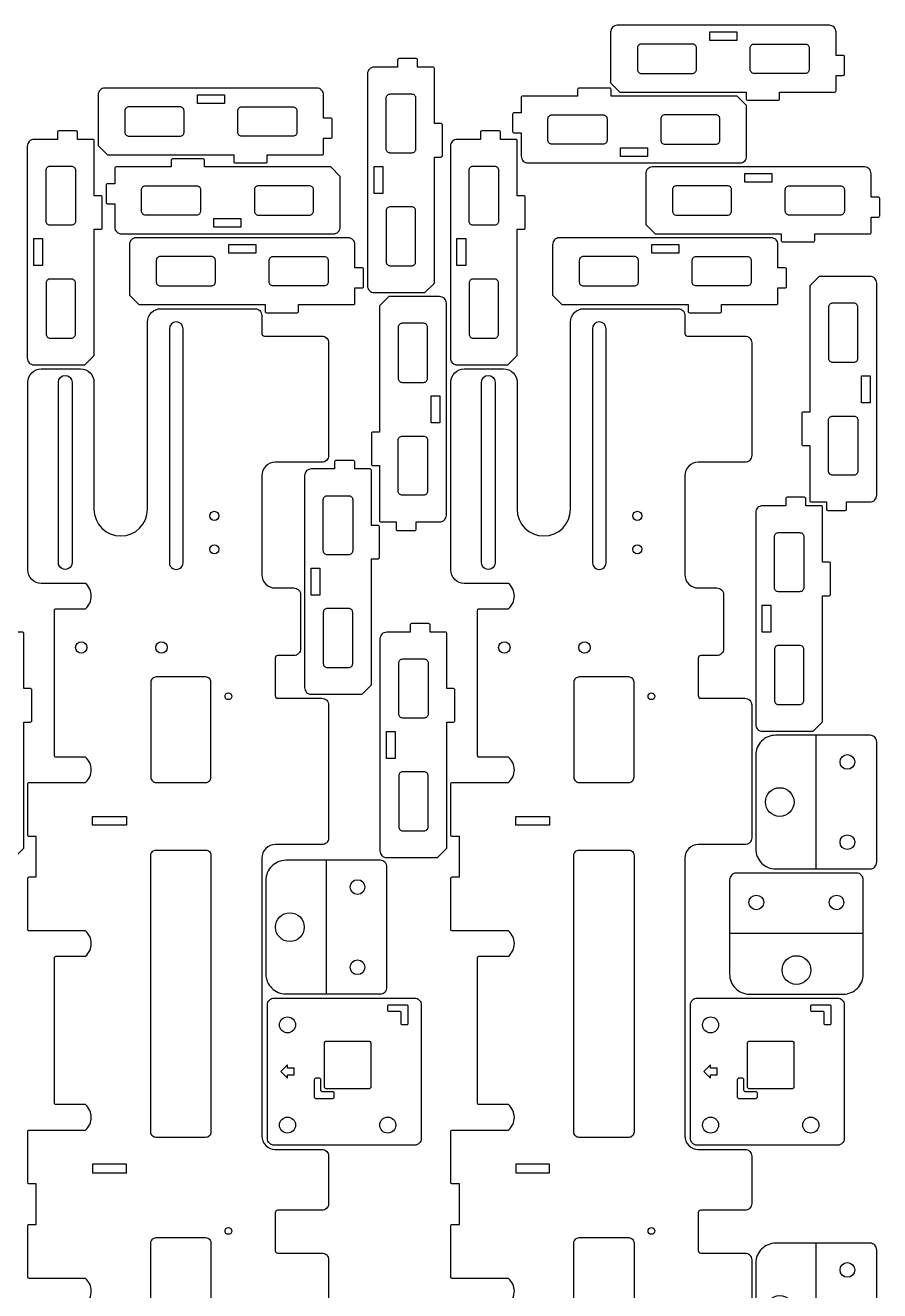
# Model space of a CAD drawing. Extents: x 6452 to 7646, y 12329 to 15313.
# Drawn here: x 7006 to 7645, y 14367 to 15313 of the extents above; entities that cross this region are included whole.
import ezdxf

# ---------------------------------------------------------------- set-up
doc = ezdxf.new("R2010")
doc.units = 0

# ---------------------------------------------------------------- blocks, each defined once
blk = doc.blocks.new('Part851316194', base_point=(-1409.5, -30))
at = {"layer": '1'}
blk.add_lwpolyline([(-744.5, 151.88, 0.460628), (-725.5, 151.88), (-725.5, 194, -0.414214), (-724.5, 195), (-686.15, 195, -0.414214), (-685.15, 194), (-685.15, 188.65), (-654.85, 188.65), (-654.85, 194, -0.414214), (-653.85, 195), (-615.5, 195, -0.414214), (-614.5, 194), (-614.5, 151.88, 0.460628), (-595.5, 151.88), (-595.5, 174, -0.414214), (-594.5, 175), (-485.5, 175, -0.414214), (-484.5, 174), (-484.5, 151.88, 0.460628), (-465.5, 151.88), (-465.5, 194, -0.414214), (-464.5, 195), (-426.15, 195, -0.414214), (-425.15, 194), (-425.15, 188.65), (-394.85, 188.65), (-394.85, 194, -0.414214), (-393.85, 195), (-355.5, 195, -0.414214), (-354.5, 194), (-354.5, 151.88, 0.460628), (-335.5, 151.88), (-335.5, 174, -0.414214), (-334.5, 175), (-225.5, 175, -0.414214), (-224.5, 174), (-224.5, 151.88, 0.460628), (-205.5, 151.88), (-205.5, 185, -0.414214), (-195.5, 195), (-55, 195, -0.414214), (-45, 185), (-45, 155.5, -0.414214), (-55, 145.5), (-150, 145.5, 1), (-150, 105.5), (-10, 105.5, -0.414214), (0, 95.5), (0, 25, -0.414214), (-5, 20), (-18.5, 20, 0.414214), (-20.5, 18), (-20.5, -25, -0.414214), (-25.5, -30), (-109.92, -30, -0.414214), (-114.92, -25), (-114.92, 10, 0.414214), (-124.92, 20), (-198.96, 20, 0.414214), (-208.96, 10), (-208.96, -4, -0.414214), (-213.96, -9), (-254.5, -9, -0.414214), (-259.5, -4), (-259.5, 8, 0.414214), (-261.5, 10), (-289.5, 10, 0.414214), (-291.5, 8), (-291.5, -25, -0.414214), (-296.5, -30), (-395.96, -30, -0.414214), (-400.96, -25), (-400.96, 10, 0.414214), (-410.96, 20), (-618.96, 20, 0.414214), (-628.96, 10), (-628.96, -25, -0.414214), (-633.96, -30), (-669.5, -30, -0.414214), (-674.5, -25), (-674.5, 8, 0.414214), (-676.5, 10), (-704.5, 10, 0.414214), (-706.5, 8), (-706.5, -25, -0.414214), (-711.5, -30), (-775.96, -30, -0.414214)], format="xyb", dxfattribs=at)
for points in [[(-55, 172.1, -1), (-55, 161.9), (-190, 161.9, -1), (-190, 172.1)], [(-695, 99), (-695, 62, -0.414214), (-699, 58), (-821, 58, -0.414214), (-825, 62), (-825, 99, -0.414214), (-821, 103), (-699, 103, -0.414214)], [(-405, 99), (-405, 62, -0.414214), (-409, 58), (-616, 58, -0.414214), (-620, 62), (-620, 99, -0.414214), (-616, 103), (-409, 103, -0.414214)], [(-275.5, 99, 0.414214), (-279.5, 103), (-350.5, 103, 0.414214), (-354.5, 99), (-354.5, 62, 0.414214), (-350.5, 58), (-279.5, 58, 0.414214), (-275.5, 62)], [(-15, 89.1), (-190, 89.1, 1), (-190, 78.9), (-15, 78.9, 1)]]:
    blk.add_lwpolyline(points, format="xyb", close=True, dxfattribs=at)
for points in [[(-640, 146.5), (-646.45, 146.5), (-646.45, 121.3), (-640, 121.3)], [(-380, 146.5), (-380, 121.3), (-386.45, 121.3), (-386.45, 146.5)]]:
    blk.add_lwpolyline(points, close=True, dxfattribs=at)
for centre, radius in [((-253.5, 155), 4.25), ((-253.5, 95), 4.25), ((-180, 55.5), 3.4), ((-155, 55.5), 3.4), ((-690, 45), 2.5), ((-290, 45), 2.5)]:
    blk.add_circle(centre, radius, dxfattribs=at)
blk = doc.blocks.new('Part2146635628', base_point=(-1409.5, -30))
at = {"layer": '1'}
blk.add_lwpolyline([(-744.5, 151.88, 0.460628), (-725.5, 151.88), (-725.5, 194, -0.414214), (-724.5, 195), (-686.15, 195, -0.414214), (-685.15, 194), (-685.15, 188.65), (-654.85, 188.65), (-654.85, 194, -0.414214), (-653.85, 195), (-615.5, 195, -0.414214), (-614.5, 194), (-614.5, 151.88, 0.460628), (-595.5, 151.88), (-595.5, 174, -0.414214), (-594.5, 175), (-485.5, 175, -0.414214), (-484.5, 174), (-484.5, 151.88, 0.460628), (-465.5, 151.88), (-465.5, 194, -0.414214), (-464.5, 195), (-426.15, 195, -0.414214), (-425.15, 194), (-425.15, 188.65), (-394.85, 188.65), (-394.85, 194, -0.414214), (-393.85, 195), (-355.5, 195, -0.414214), (-354.5, 194), (-354.5, 151.88, 0.460628), (-335.5, 151.88), (-335.5, 174, -0.414214), (-334.5, 175), (-225.5, 175, -0.414214), (-224.5, 174), (-224.5, 151.88, 0.460628), (-205.5, 151.88), (-205.5, 185, -0.414214), (-195.5, 195), (-55, 195, -0.414214), (-45, 185), (-45, 155.5, -0.414214), (-55, 145.5), (-150, 145.5, 1), (-150, 105.5), (-10, 105.5, -0.414214), (0, 95.5), (0, 25, -0.414214), (-5, 20), (-18.5, 20, 0.414214), (-20.5, 18), (-20.5, -25, -0.414214), (-25.5, -30), (-109.92, -30, -0.414214), (-114.92, -25), (-114.92, 10, 0.414214), (-124.92, 20), (-198.96, 20, 0.414214), (-208.96, 10), (-208.96, -4, -0.414214), (-213.96, -9), (-254.5, -9, -0.414214), (-259.5, -4), (-259.5, 8, 0.414214), (-261.5, 10), (-289.5, 10, 0.414214), (-291.5, 8), (-291.5, -25, -0.414214), (-296.5, -30), (-395.96, -30, -0.414214), (-400.96, -25), (-400.96, 10, 0.414214), (-410.96, 20), (-618.96, 20, 0.414214), (-628.96, 10), (-628.96, -25, -0.414214), (-633.96, -30), (-669.5, -30, -0.414214), (-674.5, -25), (-674.5, 8, 0.414214), (-676.5, 10), (-704.5, 10, 0.414214), (-706.5, 8), (-706.5, -25, -0.414214), (-711.5, -30), (-775.96, -30, -0.414214)], format="xyb", dxfattribs=at)
for points in [[(-55, 172.1, -1), (-55, 161.9), (-190, 161.9, -1), (-190, 172.1)], [(-695, 99), (-695, 62, -0.414214), (-699, 58), (-821, 58, -0.414214), (-825, 62), (-825, 99, -0.414214), (-821, 103), (-699, 103, -0.414214)], [(-405, 99), (-405, 62, -0.414214), (-409, 58), (-616, 58, -0.414214), (-620, 62), (-620, 99, -0.414214), (-616, 103), (-409, 103, -0.414214)], [(-275.5, 99, 0.414214), (-279.5, 103), (-350.5, 103, 0.414214), (-354.5, 99), (-354.5, 62, 0.414214), (-350.5, 58), (-279.5, 58, 0.414214), (-275.5, 62)], [(-15, 89.1), (-190, 89.1, 1), (-190, 78.9), (-15, 78.9, 1)]]:
    blk.add_lwpolyline(points, format="xyb", close=True, dxfattribs=at)
for points in [[(-640, 146.5), (-646.45, 146.5), (-646.45, 121.3), (-640, 121.3)], [(-380, 146.5), (-380, 121.3), (-386.45, 121.3), (-386.45, 146.5)]]:
    blk.add_lwpolyline(points, close=True, dxfattribs=at)
for centre, radius in [((-253.5, 155), 4.25), ((-253.5, 95), 4.25), ((-180, 55.5), 3.4), ((-155, 55.5), 3.4), ((-690, 45), 2.5), ((-290, 45), 2.5)]:
    blk.add_circle(centre, radius, dxfattribs=at)
blk = doc.blocks.new('Part1010229575', base_point=(-39.78, -50))
at = {"layer": '1'}
blk.add_lwpolyline([(50.8, 45, 0.414214), (45.8, 50), (-24.78, 50, 0.414214), (-39.78, 35), (-39.78, -35, 0.414214), (-24.78, -50), (45.8, -50, 0.414214), (50.8, -45)], format="xyb", close=True, dxfattribs=at)
for centre, radius in [((28.8, 30), 5.5), ((-21.78, 0), 10.75), ((28.8, -30), 5.5)]:
    blk.add_circle(centre, radius, dxfattribs=at)
at = {"layer": '2'}
blk.add_line((5.51, -50), (5.51, 50), dxfattribs=at)
blk = doc.blocks.new('Part1981531950', base_point=(-55, -55))
at = {"layer": '1'}
for points in [[(60, 50), (60, -50, -0.414214), (55, -55), (-50, -55, -0.414214), (-55, -50), (-55, 50, -0.414214), (-50, 55), (55, 55, -0.414214)], [(50, 49), (50, 36, -0.414214), (49, 35), (46, 35, -0.414214), (45, 36), (45, 44, 0.414214), (44, 45), (36, 45, -0.414214), (35, 46), (35, 49, -0.414214), (36, 50), (49, 50, -0.414214)], [(22.5, 21.5, 0.414214), (21.5, 22.5), (-11.5, 22.5, 0.414214), (-12.5, 21.5), (-12.5, -11.5, 0.414214), (-11.5, -12.5), (21.5, -12.5, 0.414214), (22.5, -11.5)], [(-5, -16, 0.414214), (-6, -15), (-14, -15, -0.414214), (-15, -14), (-15, -6, 0.414214), (-16, -5), (-19, -5, 0.414214), (-20, -6), (-20, -19, 0.414214), (-19, -20), (-6, -20, 0.414214), (-5, -19)]]:
    blk.add_lwpolyline(points, format="xyb", close=True, dxfattribs=at)
blk.add_lwpolyline([(-35, 2.5), (-40, 2.5), (-40, 5), (-45, 0), (-40, -5), (-40, -2.5), (-35, -2.5)], close=True, dxfattribs=at)
for centre in [(-40, 35), (-40, -40), (35, -40)]:
    blk.add_circle(centre, 6, dxfattribs=at)
blk = doc.blocks.new('Part1455120877', base_point=(-55, -55))
at = {"layer": '1'}
for points in [[(60, 50), (60, -50, -0.414214), (55, -55), (-50, -55, -0.414214), (-55, -50), (-55, 50, -0.414214), (-50, 55), (55, 55, -0.414214)], [(50, 49), (50, 36, -0.414214), (49, 35), (46, 35, -0.414214), (45, 36), (45, 44, 0.414214), (44, 45), (36, 45, -0.414214), (35, 46), (35, 49, -0.414214), (36, 50), (49, 50, -0.414214)], [(22.5, 21.5, 0.414214), (21.5, 22.5), (-11.5, 22.5, 0.414214), (-12.5, 21.5), (-12.5, -11.5, 0.414214), (-11.5, -12.5), (21.5, -12.5, 0.414214), (22.5, -11.5)], [(-5, -16, 0.414214), (-6, -15), (-14, -15, -0.414214), (-15, -14), (-15, -6, 0.414214), (-16, -5), (-19, -5, 0.414214), (-20, -6), (-20, -19, 0.414214), (-19, -20), (-6, -20, 0.414214), (-5, -19)]]:
    blk.add_lwpolyline(points, format="xyb", close=True, dxfattribs=at)
blk.add_lwpolyline([(-35, 2.5), (-40, 2.5), (-40, 5), (-45, 0), (-40, -5), (-40, -2.5), (-35, -2.5)], close=True, dxfattribs=at)
for centre in [(-40, 35), (-40, -40), (35, -40)]:
    blk.add_circle(centre, 6, dxfattribs=at)
blk = doc.blocks.new('Part1370180406', base_point=(-39.78, -50))
at = {"layer": '1'}
blk.add_lwpolyline([(50.8, 45, 0.414214), (45.8, 50), (-24.78, 50, 0.414214), (-39.78, 35), (-39.78, -35, 0.414214), (-24.78, -50), (45.8, -50, 0.414214), (50.8, -45)], format="xyb", close=True, dxfattribs=at)
for centre, radius in [((28.8, 30), 5.5), ((-21.78, 0), 10.75), ((28.8, -30), 5.5)]:
    blk.add_circle(centre, radius, dxfattribs=at)
at = {"layer": '2'}
blk.add_line((5.51, -50), (5.51, 50), dxfattribs=at)
blk = doc.blocks.new('Part1679100243', base_point=(-39.78, -50))
at = {"layer": '1'}
blk.add_lwpolyline([(50.8, 45, 0.414214), (45.8, 50), (-24.78, 50, 0.414214), (-39.78, 35), (-39.78, -35, 0.414214), (-24.78, -50), (45.8, -50, 0.414214), (50.8, -45)], format="xyb", close=True, dxfattribs=at)
for centre, radius in [((28.8, 30), 5.5), ((-21.78, 0), 10.75), ((28.8, -30), 5.5)]:
    blk.add_circle(centre, radius, dxfattribs=at)
at = {"layer": '2'}
blk.add_line((5.51, -50), (5.51, 50), dxfattribs=at)
blk = doc.blocks.new('Part1745191913', base_point=(-39.78, -50))
at = {"layer": '1'}
blk.add_lwpolyline([(50.8, 45, 0.414214), (45.8, 50), (-24.78, 50, 0.414214), (-39.78, 35), (-39.78, -35, 0.414214), (-24.78, -50), (45.8, -50, 0.414214), (50.8, -45)], format="xyb", close=True, dxfattribs=at)
for centre, radius in [((28.8, 30), 5.5), ((-21.78, 0), 10.75), ((28.8, -30), 5.5)]:
    blk.add_circle(centre, radius, dxfattribs=at)
at = {"layer": '2'}
blk.add_line((5.51, -50), (5.51, 50), dxfattribs=at)
blk = doc.blocks.new('Part1995625746', base_point=(-50, 0))
at = {"layer": '1'}
for points in [[(6, 125.4, 0.414214), (5, 126.4), (0, 126.4), (0, 167.6, 0.414214), (-1, 168.6), (-12.5, 168.6), (-12.5, 174, 0.414214), (-13.5, 175), (-26.5, 175, 0.414214), (-27.5, 174), (-27.5, 168.6), (-45, 168.6, 0.414214), (-50, 163.6), (-50, 5, 0.414214), (-45, 0), (-7, 0), (0, 7), (0, 101.4), (5, 101.4, 0.414214), (6, 102.4)], [(-14, 145.6), (-14, 107.4, -0.414214), (-17, 104.4), (-33, 104.4, -0.414214), (-36, 107.4), (-36, 145.6, -0.414214), (-33, 148.6), (-17, 148.6, -0.414214)], [(-14, 61.2, 0.414214), (-17, 64.2), (-33, 64.2, 0.414214), (-36, 61.2), (-36, 23, 0.414214), (-33, 20), (-17, 20, 0.414214), (-14, 23)]]:
    blk.add_lwpolyline(points, format="xyb", close=True, dxfattribs=at)
blk.add_lwpolyline([(-38.55, 94.4), (-38.55, 74.2), (-45.1, 74.2), (-45.1, 94.4)], close=True, dxfattribs=at)
blk = doc.blocks.new('Part192824272', base_point=(-50, 0))
at = {"layer": '1'}
for points in [[(6, 125.4, 0.414214), (5, 126.4), (0, 126.4), (0, 167.6, 0.414214), (-1, 168.6), (-12.5, 168.6), (-12.5, 174, 0.414214), (-13.5, 175), (-26.5, 175, 0.414214), (-27.5, 174), (-27.5, 168.6), (-45, 168.6, 0.414214), (-50, 163.6), (-50, 5, 0.414214), (-45, 0), (-7, 0), (0, 7), (0, 101.4), (5, 101.4, 0.414214), (6, 102.4)], [(-14, 145.6), (-14, 107.4, -0.414214), (-17, 104.4), (-33, 104.4, -0.414214), (-36, 107.4), (-36, 145.6, -0.414214), (-33, 148.6), (-17, 148.6, -0.414214)], [(-14, 61.2, 0.414214), (-17, 64.2), (-33, 64.2, 0.414214), (-36, 61.2), (-36, 23, 0.414214), (-33, 20), (-17, 20, 0.414214), (-14, 23)]]:
    blk.add_lwpolyline(points, format="xyb", close=True, dxfattribs=at)
blk.add_lwpolyline([(-38.55, 94.4), (-38.55, 74.2), (-45.1, 74.2), (-45.1, 94.4)], close=True, dxfattribs=at)
blk = doc.blocks.new('Part164311627', base_point=(-50, 0))
at = {"layer": '1'}
for points in [[(6, 125.4, 0.414214), (5, 126.4), (0, 126.4), (0, 167.6, 0.414214), (-1, 168.6), (-12.5, 168.6), (-12.5, 174, 0.414214), (-13.5, 175), (-26.5, 175, 0.414214), (-27.5, 174), (-27.5, 168.6), (-45, 168.6, 0.414214), (-50, 163.6), (-50, 5, 0.414214), (-45, 0), (-7, 0), (0, 7), (0, 101.4), (5, 101.4, 0.414214), (6, 102.4)], [(-14, 145.6), (-14, 107.4, -0.414214), (-17, 104.4), (-33, 104.4, -0.414214), (-36, 107.4), (-36, 145.6, -0.414214), (-33, 148.6), (-17, 148.6, -0.414214)], [(-14, 61.2, 0.414214), (-17, 64.2), (-33, 64.2, 0.414214), (-36, 61.2), (-36, 23, 0.414214), (-33, 20), (-17, 20, 0.414214), (-14, 23)]]:
    blk.add_lwpolyline(points, format="xyb", close=True, dxfattribs=at)
blk.add_lwpolyline([(-38.55, 94.4), (-38.55, 74.2), (-45.1, 74.2), (-45.1, 94.4)], close=True, dxfattribs=at)
blk = doc.blocks.new('Part756786262', base_point=(-50, 0))
at = {"layer": '1'}
for points in [[(6, 125.4, 0.414214), (5, 126.4), (0, 126.4), (0, 167.6, 0.414214), (-1, 168.6), (-12.5, 168.6), (-12.5, 174, 0.414214), (-13.5, 175), (-26.5, 175, 0.414214), (-27.5, 174), (-27.5, 168.6), (-45, 168.6, 0.414214), (-50, 163.6), (-50, 5, 0.414214), (-45, 0), (-7, 0), (0, 7), (0, 101.4), (5, 101.4, 0.414214), (6, 102.4)], [(-14, 145.6), (-14, 107.4, -0.414214), (-17, 104.4), (-33, 104.4, -0.414214), (-36, 107.4), (-36, 145.6, -0.414214), (-33, 148.6), (-17, 148.6, -0.414214)], [(-14, 61.2, 0.414214), (-17, 64.2), (-33, 64.2, 0.414214), (-36, 61.2), (-36, 23, 0.414214), (-33, 20), (-17, 20, 0.414214), (-14, 23)]]:
    blk.add_lwpolyline(points, format="xyb", close=True, dxfattribs=at)
blk.add_lwpolyline([(-38.55, 94.4), (-38.55, 74.2), (-45.1, 74.2), (-45.1, 94.4)], close=True, dxfattribs=at)
blk = doc.blocks.new('Part1619066689', base_point=(-50, 0))
at = {"layer": '1'}
for points in [[(6, 125.4, 0.414214), (5, 126.4), (0, 126.4), (0, 167.6, 0.414214), (-1, 168.6), (-12.5, 168.6), (-12.5, 174, 0.414214), (-13.5, 175), (-26.5, 175, 0.414214), (-27.5, 174), (-27.5, 168.6), (-45, 168.6, 0.414214), (-50, 163.6), (-50, 5, 0.414214), (-45, 0), (-7, 0), (0, 7), (0, 101.4), (5, 101.4, 0.414214), (6, 102.4)], [(-14, 145.6), (-14, 107.4, -0.414214), (-17, 104.4), (-33, 104.4, -0.414214), (-36, 107.4), (-36, 145.6, -0.414214), (-33, 148.6), (-17, 148.6, -0.414214)], [(-14, 61.2, 0.414214), (-17, 64.2), (-33, 64.2, 0.414214), (-36, 61.2), (-36, 23, 0.414214), (-33, 20), (-17, 20, 0.414214), (-14, 23)]]:
    blk.add_lwpolyline(points, format="xyb", close=True, dxfattribs=at)
blk.add_lwpolyline([(-38.55, 94.4), (-38.55, 74.2), (-45.1, 74.2), (-45.1, 94.4)], close=True, dxfattribs=at)
blk = doc.blocks.new('Part1949779532', base_point=(-50, 0))
at = {"layer": '1'}
for points in [[(6, 125.4, 0.414214), (5, 126.4), (0, 126.4), (0, 167.6, 0.414214), (-1, 168.6), (-12.5, 168.6), (-12.5, 174, 0.414214), (-13.5, 175), (-26.5, 175, 0.414214), (-27.5, 174), (-27.5, 168.6), (-45, 168.6, 0.414214), (-50, 163.6), (-50, 5, 0.414214), (-45, 0), (-7, 0), (0, 7), (0, 101.4), (5, 101.4, 0.414214), (6, 102.4)], [(-14, 145.6), (-14, 107.4, -0.414214), (-17, 104.4), (-33, 104.4, -0.414214), (-36, 107.4), (-36, 145.6, -0.414214), (-33, 148.6), (-17, 148.6, -0.414214)], [(-14, 61.2, 0.414214), (-17, 64.2), (-33, 64.2, 0.414214), (-36, 61.2), (-36, 23, 0.414214), (-33, 20), (-17, 20, 0.414214), (-14, 23)]]:
    blk.add_lwpolyline(points, format="xyb", close=True, dxfattribs=at)
blk.add_lwpolyline([(-38.55, 94.4), (-38.55, 74.2), (-45.1, 74.2), (-45.1, 94.4)], close=True, dxfattribs=at)
blk = doc.blocks.new('Part1383367542', base_point=(-50, 0))
at = {"layer": '1'}
for points in [[(6, 125.4, 0.414214), (5, 126.4), (0, 126.4), (0, 167.6, 0.414214), (-1, 168.6), (-12.5, 168.6), (-12.5, 174, 0.414214), (-13.5, 175), (-26.5, 175, 0.414214), (-27.5, 174), (-27.5, 168.6), (-45, 168.6, 0.414214), (-50, 163.6), (-50, 5, 0.414214), (-45, 0), (-7, 0), (0, 7), (0, 101.4), (5, 101.4, 0.414214), (6, 102.4)], [(-14, 145.6), (-14, 107.4, -0.414214), (-17, 104.4), (-33, 104.4, -0.414214), (-36, 107.4), (-36, 145.6, -0.414214), (-33, 148.6), (-17, 148.6, -0.414214)], [(-14, 61.2, 0.414214), (-17, 64.2), (-33, 64.2, 0.414214), (-36, 61.2), (-36, 23, 0.414214), (-33, 20), (-17, 20, 0.414214), (-14, 23)]]:
    blk.add_lwpolyline(points, format="xyb", close=True, dxfattribs=at)
blk.add_lwpolyline([(-38.55, 94.4), (-38.55, 74.2), (-45.1, 74.2), (-45.1, 94.4)], close=True, dxfattribs=at)
blk = doc.blocks.new('Part1161403715', base_point=(-50, 0))
at = {"layer": '1'}
for points in [[(6, 125.4, 0.414214), (5, 126.4), (0, 126.4), (0, 167.6, 0.414214), (-1, 168.6), (-12.5, 168.6), (-12.5, 174, 0.414214), (-13.5, 175), (-26.5, 175, 0.414214), (-27.5, 174), (-27.5, 168.6), (-45, 168.6, 0.414214), (-50, 163.6), (-50, 5, 0.414214), (-45, 0), (-7, 0), (0, 7), (0, 101.4), (5, 101.4, 0.414214), (6, 102.4)], [(-14, 145.6), (-14, 107.4, -0.414214), (-17, 104.4), (-33, 104.4, -0.414214), (-36, 107.4), (-36, 145.6, -0.414214), (-33, 148.6), (-17, 148.6, -0.414214)], [(-14, 61.2, 0.414214), (-17, 64.2), (-33, 64.2, 0.414214), (-36, 61.2), (-36, 23, 0.414214), (-33, 20), (-17, 20, 0.414214), (-14, 23)]]:
    blk.add_lwpolyline(points, format="xyb", close=True, dxfattribs=at)
blk.add_lwpolyline([(-38.55, 94.4), (-38.55, 74.2), (-45.1, 74.2), (-45.1, 94.4)], close=True, dxfattribs=at)
blk = doc.blocks.new('Part871504258', base_point=(-50, 0))
at = {"layer": '1'}
for points in [[(6, 125.4, 0.414214), (5, 126.4), (0, 126.4), (0, 167.6, 0.414214), (-1, 168.6), (-12.5, 168.6), (-12.5, 174, 0.414214), (-13.5, 175), (-26.5, 175, 0.414214), (-27.5, 174), (-27.5, 168.6), (-45, 168.6, 0.414214), (-50, 163.6), (-50, 5, 0.414214), (-45, 0), (-7, 0), (0, 7), (0, 101.4), (5, 101.4, 0.414214), (6, 102.4)], [(-14, 145.6), (-14, 107.4, -0.414214), (-17, 104.4), (-33, 104.4, -0.414214), (-36, 107.4), (-36, 145.6, -0.414214), (-33, 148.6), (-17, 148.6, -0.414214)], [(-14, 61.2, 0.414214), (-17, 64.2), (-33, 64.2, 0.414214), (-36, 61.2), (-36, 23, 0.414214), (-33, 20), (-17, 20, 0.414214), (-14, 23)]]:
    blk.add_lwpolyline(points, format="xyb", close=True, dxfattribs=at)
blk.add_lwpolyline([(-38.55, 94.4), (-38.55, 74.2), (-45.1, 74.2), (-45.1, 94.4)], close=True, dxfattribs=at)
blk = doc.blocks.new('Part1176396036', base_point=(-50, 0))
at = {"layer": '1'}
for points in [[(6, 125.4, 0.414214), (5, 126.4), (0, 126.4), (0, 167.6, 0.414214), (-1, 168.6), (-12.5, 168.6), (-12.5, 174, 0.414214), (-13.5, 175), (-26.5, 175, 0.414214), (-27.5, 174), (-27.5, 168.6), (-45, 168.6, 0.414214), (-50, 163.6), (-50, 5, 0.414214), (-45, 0), (-7, 0), (0, 7), (0, 101.4), (5, 101.4, 0.414214), (6, 102.4)], [(-14, 145.6), (-14, 107.4, -0.414214), (-17, 104.4), (-33, 104.4, -0.414214), (-36, 107.4), (-36, 145.6, -0.414214), (-33, 148.6), (-17, 148.6, -0.414214)], [(-14, 61.2, 0.414214), (-17, 64.2), (-33, 64.2, 0.414214), (-36, 61.2), (-36, 23, 0.414214), (-33, 20), (-17, 20, 0.414214), (-14, 23)]]:
    blk.add_lwpolyline(points, format="xyb", close=True, dxfattribs=at)
blk.add_lwpolyline([(-38.55, 94.4), (-38.55, 74.2), (-45.1, 74.2), (-45.1, 94.4)], close=True, dxfattribs=at)
blk = doc.blocks.new('Part130821973', base_point=(-50, 0))
at = {"layer": '1'}
for points in [[(6, 125.4, 0.414214), (5, 126.4), (0, 126.4), (0, 167.6, 0.414214), (-1, 168.6), (-12.5, 168.6), (-12.5, 174, 0.414214), (-13.5, 175), (-26.5, 175, 0.414214), (-27.5, 174), (-27.5, 168.6), (-45, 168.6, 0.414214), (-50, 163.6), (-50, 5, 0.414214), (-45, 0), (-7, 0), (0, 7), (0, 101.4), (5, 101.4, 0.414214), (6, 102.4)], [(-14, 145.6), (-14, 107.4, -0.414214), (-17, 104.4), (-33, 104.4, -0.414214), (-36, 107.4), (-36, 145.6, -0.414214), (-33, 148.6), (-17, 148.6, -0.414214)], [(-14, 61.2, 0.414214), (-17, 64.2), (-33, 64.2, 0.414214), (-36, 61.2), (-36, 23, 0.414214), (-33, 20), (-17, 20, 0.414214), (-14, 23)]]:
    blk.add_lwpolyline(points, format="xyb", close=True, dxfattribs=at)
blk.add_lwpolyline([(-38.55, 94.4), (-38.55, 74.2), (-45.1, 74.2), (-45.1, 94.4)], close=True, dxfattribs=at)
blk = doc.blocks.new('Part1352818513', base_point=(-50, 0))
at = {"layer": '1'}
for points in [[(6, 125.4, 0.414214), (5, 126.4), (0, 126.4), (0, 167.6, 0.414214), (-1, 168.6), (-12.5, 168.6), (-12.5, 174, 0.414214), (-13.5, 175), (-26.5, 175, 0.414214), (-27.5, 174), (-27.5, 168.6), (-45, 168.6, 0.414214), (-50, 163.6), (-50, 5, 0.414214), (-45, 0), (-7, 0), (0, 7), (0, 101.4), (5, 101.4, 0.414214), (6, 102.4)], [(-14, 145.6), (-14, 107.4, -0.414214), (-17, 104.4), (-33, 104.4, -0.414214), (-36, 107.4), (-36, 145.6, -0.414214), (-33, 148.6), (-17, 148.6, -0.414214)], [(-14, 61.2, 0.414214), (-17, 64.2), (-33, 64.2, 0.414214), (-36, 61.2), (-36, 23, 0.414214), (-33, 20), (-17, 20, 0.414214), (-14, 23)]]:
    blk.add_lwpolyline(points, format="xyb", close=True, dxfattribs=at)
blk.add_lwpolyline([(-38.55, 94.4), (-38.55, 74.2), (-45.1, 74.2), (-45.1, 94.4)], close=True, dxfattribs=at)
blk = doc.blocks.new('Part119374719', base_point=(-50, 0))
at = {"layer": '1'}
for points in [[(6, 125.4, 0.414214), (5, 126.4), (0, 126.4), (0, 167.6, 0.414214), (-1, 168.6), (-12.5, 168.6), (-12.5, 174, 0.414214), (-13.5, 175), (-26.5, 175, 0.414214), (-27.5, 174), (-27.5, 168.6), (-45, 168.6, 0.414214), (-50, 163.6), (-50, 5, 0.414214), (-45, 0), (-7, 0), (0, 7), (0, 101.4), (5, 101.4, 0.414214), (6, 102.4)], [(-14, 145.6), (-14, 107.4, -0.414214), (-17, 104.4), (-33, 104.4, -0.414214), (-36, 107.4), (-36, 145.6, -0.414214), (-33, 148.6), (-17, 148.6, -0.414214)], [(-14, 61.2, 0.414214), (-17, 64.2), (-33, 64.2, 0.414214), (-36, 61.2), (-36, 23, 0.414214), (-33, 20), (-17, 20, 0.414214), (-14, 23)]]:
    blk.add_lwpolyline(points, format="xyb", close=True, dxfattribs=at)
blk.add_lwpolyline([(-38.55, 94.4), (-38.55, 74.2), (-45.1, 74.2), (-45.1, 94.4)], close=True, dxfattribs=at)
blk = doc.blocks.new('Part587939238', base_point=(-50, 0))
at = {"layer": '1'}
for points in [[(6, 125.4, 0.414214), (5, 126.4), (0, 126.4), (0, 167.6, 0.414214), (-1, 168.6), (-12.5, 168.6), (-12.5, 174, 0.414214), (-13.5, 175), (-26.5, 175, 0.414214), (-27.5, 174), (-27.5, 168.6), (-45, 168.6, 0.414214), (-50, 163.6), (-50, 5, 0.414214), (-45, 0), (-7, 0), (0, 7), (0, 101.4), (5, 101.4, 0.414214), (6, 102.4)], [(-14, 145.6), (-14, 107.4, -0.414214), (-17, 104.4), (-33, 104.4, -0.414214), (-36, 107.4), (-36, 145.6, -0.414214), (-33, 148.6), (-17, 148.6, -0.414214)], [(-14, 61.2, 0.414214), (-17, 64.2), (-33, 64.2, 0.414214), (-36, 61.2), (-36, 23, 0.414214), (-33, 20), (-17, 20, 0.414214), (-14, 23)]]:
    blk.add_lwpolyline(points, format="xyb", close=True, dxfattribs=at)
blk.add_lwpolyline([(-38.55, 94.4), (-38.55, 74.2), (-45.1, 74.2), (-45.1, 94.4)], close=True, dxfattribs=at)
blk = doc.blocks.new('Part437601454', base_point=(-50, 0))
at = {"layer": '1'}
for points in [[(6, 125.4, 0.414214), (5, 126.4), (0, 126.4), (0, 167.6, 0.414214), (-1, 168.6), (-12.5, 168.6), (-12.5, 174, 0.414214), (-13.5, 175), (-26.5, 175, 0.414214), (-27.5, 174), (-27.5, 168.6), (-45, 168.6, 0.414214), (-50, 163.6), (-50, 5, 0.414214), (-45, 0), (-7, 0), (0, 7), (0, 101.4), (5, 101.4, 0.414214), (6, 102.4)], [(-14, 145.6), (-14, 107.4, -0.414214), (-17, 104.4), (-33, 104.4, -0.414214), (-36, 107.4), (-36, 145.6, -0.414214), (-33, 148.6), (-17, 148.6, -0.414214)], [(-14, 61.2, 0.414214), (-17, 64.2), (-33, 64.2, 0.414214), (-36, 61.2), (-36, 23, 0.414214), (-33, 20), (-17, 20, 0.414214), (-14, 23)]]:
    blk.add_lwpolyline(points, format="xyb", close=True, dxfattribs=at)
blk.add_lwpolyline([(-38.55, 94.4), (-38.55, 74.2), (-45.1, 74.2), (-45.1, 94.4)], close=True, dxfattribs=at)
blk = doc.blocks.new('Part1850498634', base_point=(-50, 0))
at = {"layer": '1'}
for points in [[(6, 125.4, 0.414214), (5, 126.4), (0, 126.4), (0, 167.6, 0.414214), (-1, 168.6), (-12.5, 168.6), (-12.5, 174, 0.414214), (-13.5, 175), (-26.5, 175, 0.414214), (-27.5, 174), (-27.5, 168.6), (-45, 168.6, 0.414214), (-50, 163.6), (-50, 5, 0.414214), (-45, 0), (-7, 0), (0, 7), (0, 101.4), (5, 101.4, 0.414214), (6, 102.4)], [(-14, 145.6), (-14, 107.4, -0.414214), (-17, 104.4), (-33, 104.4, -0.414214), (-36, 107.4), (-36, 145.6, -0.414214), (-33, 148.6), (-17, 148.6, -0.414214)], [(-14, 61.2, 0.414214), (-17, 64.2), (-33, 64.2, 0.414214), (-36, 61.2), (-36, 23, 0.414214), (-33, 20), (-17, 20, 0.414214), (-14, 23)]]:
    blk.add_lwpolyline(points, format="xyb", close=True, dxfattribs=at)
blk.add_lwpolyline([(-38.55, 94.4), (-38.55, 74.2), (-45.1, 74.2), (-45.1, 94.4)], close=True, dxfattribs=at)

msp = doc.modelspace()

# ---------------------------------------------------------------- block references
at = {"layer": '1'}
for name, p, rotation in [('Part871504258', (7443.97, 15313.4), 269.999999977959), ('Part119374719', (7060.69, 15266.4), 269.999999977959), ('Part1176396036', (7545.71, 15210.4), 90.0000001836389), ('Part587939238', (7241.69, 15157.4), 90.0000001836389), ('Part1161403715', (7470.23, 15207.4), 269.999999977959), ('Part1850498634', (7084.14, 15154.4), 269.999999977959), ('Part1383367542', (7400.56, 15154.4), 269.999999977959), ('Part1949779532', (7642.98, 15125.48), 180), ('Part1619066689', (7321.11, 15110.46), 180), ('Part851316194', (7233.06, 13691.9), 90.0000001836389), ('Part2146635628', (7549.48, 13691.9), 90.0000001836389), ('Part1679100243', (7632.96, 14588.6), 90.0000001836389)]:
    msp.add_blockref(name, p, dxfattribs=dict(at, rotation=rotation))
for name, p in [('Part1352818513', (7262.14, 15113.46)), ('Part437601454', (7007.69, 15059.4)), ('Part130821973', (7324.11, 15059.4)), ('Part164311627', (7215.06, 14812.9)), ('Part756786262', (7552.48, 14785.28)), ('Part192824272', (6955.06, 14690.76)), ('Part1995625746', (7271.48, 14690.76)), ('Part1745191913', (7552.48, 14682.28)), ('Part1370180406', (7186.07, 14588.7)), ('Part1455120877', (7187.3, 14475.6)), ('Part1981531950', (7503.72, 14475.6)), ('Part1010229575', (7552.48, 14302.28))]:
    msp.add_blockref(name, p, dxfattribs=at)

doc.saveas('drawing.dxf')
